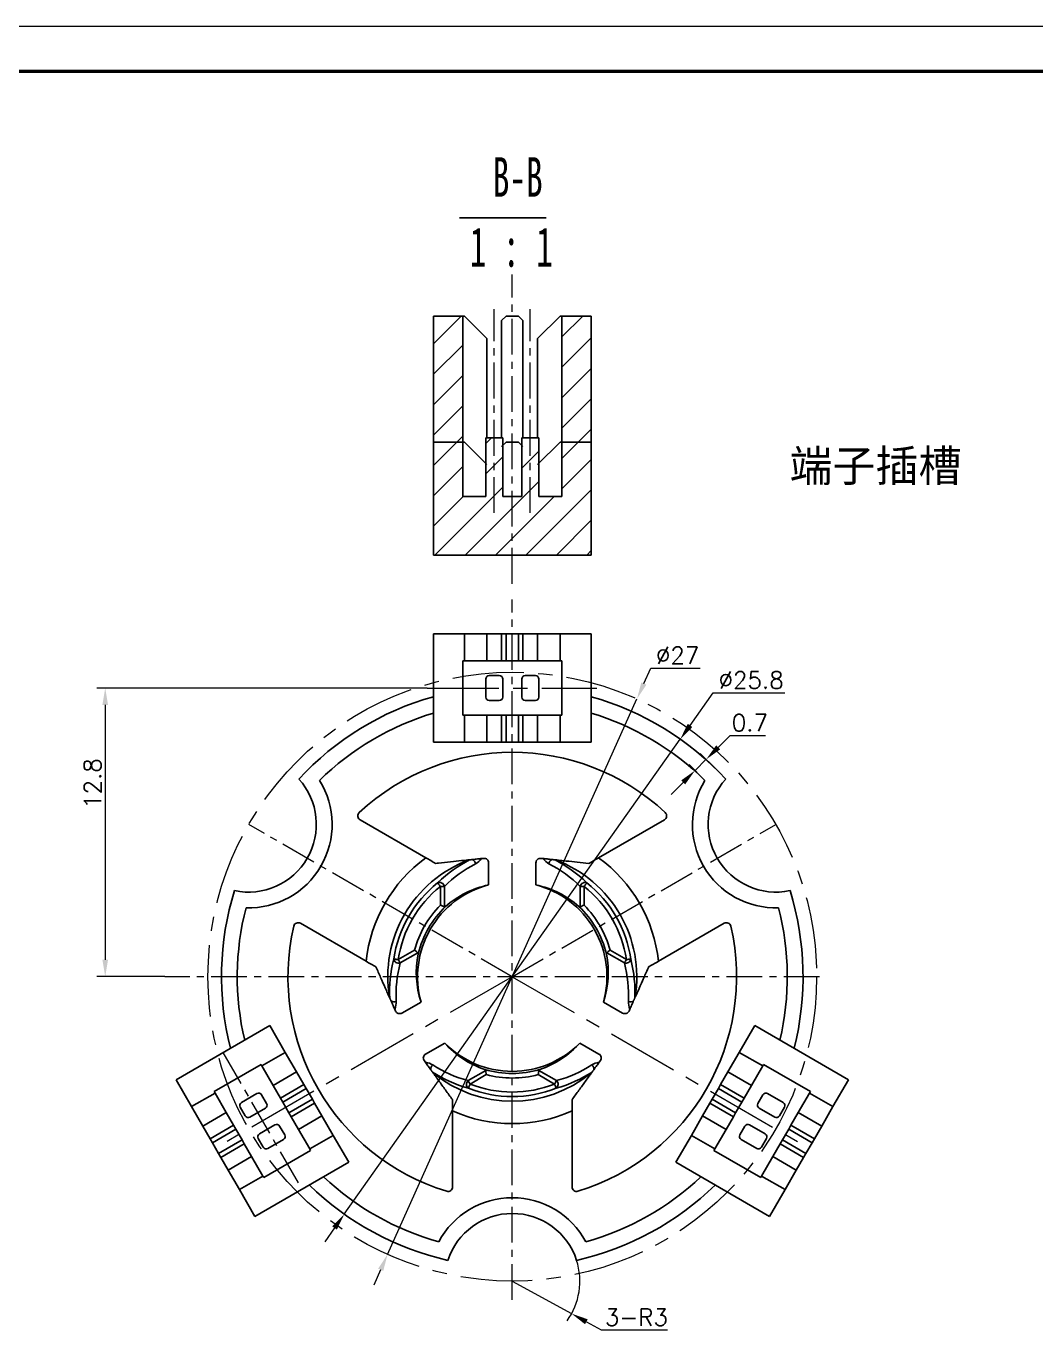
# Model space of a CAD drawing. Header units: millimetres. Extents: x 2517 to 4431, y 863 to 2540.
# Drawn here: x 3676.6 to 3721.4, y 1268.2 to 1326 of the extents above; entities that cross this region are included whole.
import ezdxf

# ---------------------------------------------------------------- set-up
doc = ezdxf.new("R2010")
doc.units = ezdxf.units.MM
doc.linetypes.add('CENTER', pattern=[50.8, 31.75, -6.35, 6.35, -6.35])
for name, color, linetype, lineweight in [('中心线', 1, 'CENTER', 9), ('填充', 3, 'Continuous', 9), ('实线', 7, 'Continuous', 25), ('尺寸标注', 2, 'Continuous', 9), ('引导线', 6, 'Continuous', 9), ('粗实线', 9, 'Continuous', 50)]:
    doc.layers.add(name, color=color, linetype=linetype, lineweight=lineweight)
doc.layers.add('图框', color=7, linetype='Continuous')
doc.styles.add('SLDTEXTSTYLE5', font='TXT', dxfattribs={"width": 0.62})
doc.styles.add('SLDTEXTSTYLE6', font='TXT', dxfattribs={"width": 0.62})
doc.styles.add('st', font='txt.shx')
doc.styles.get("Standard").update_dxf_attribs({"font": 'simfang.ttf'})
doc.dimstyles.new('st0.3', dxfattribs={"dimscale": 0.3, "dimtxt": 2.5, "dimasz": 2.5, "dimexe": 1.25, "dimexo": 0, "dimtad": 1, "dimtoh": 1, "dimdec": 3, "dimdsep": 46, "dimtxsty": 'st', "dimcen": 0, "dimclrd": 256, "dimclre": 256, "dimclrt": 256, "dimadec": 4, "dimazin": 2, "dimtfac": 1, "dimtdec": 3, "dimtmove": 0, "dimatfit": 1, "dimfxl": 0, "dimlwd": -1, "dimlwe": -1, "dimarcsym": 0})

# ---------------------------------------------------------------- blocks, each defined once
blk = doc.blocks.new('*D233')
at = {"layer": 'Defpoints', "color": 0, "ltscale": 0.1, "transparency": 16777216}
for p in [(3698.161, 1270.392), (3700.792, 1268.949)]:
    blk.add_point(p, dxfattribs=at)
at = {"layer": '尺寸标注', "ltscale": 0.1, "transparency": 16777216}
for p, q in [((3698.161, 1270.392), (3700.792, 1268.949)), ((3701.449, 1268.588), (3702.107, 1268.227)), ((3702.107, 1268.227), (3705.044, 1268.227))]:
    blk.add_line(p, q, dxfattribs=at)
blk.add_arc((3698.161, 1270.392), 3, 324.08818, 17.85846, dxfattribs=at)
blk.add_solid([(3701.509, 1268.698), (3701.389, 1268.479), (3700.792, 1268.949)], dxfattribs=at)
at = {"layer": '尺寸标注', "ltscale": 0.1, "transparency": 16777216, "insert": (3703.669, 1268.79), "char_height": 0.75, "attachment_point": 5, "style": 'st'}
blk.add_mtext('3-R3', dxfattribs=at)
blk = doc.blocks.new('SW_NOTE_1')
at = {"layer": '图框', "color": 0}
blk.add_line((-1.23, -0.86), (6.45, -0.86), dxfattribs=at)
at = {"layer": '图框', "color": 0, "char_height": 3.5, "attachment_point": 2}
for s, insert, style in [('B-B', (3.94, 4.51), 'SLDTEXTSTYLE5'), ('1 : 1', (3.37, -1.7), 'SLDTEXTSTYLE6')]:
    blk.add_mtext(s, dxfattribs=dict(at, insert=insert, style=style))
blk = doc.blocks.new('*D237')
at = {"layer": 'Defpoints', "color": 0, "ltscale": 0.1, "transparency": 16777216}
for p in [(3705.613, 1294.422), (3690.71, 1273.361)]:
    blk.add_point(p, dxfattribs=at)
at = {"layer": '尺寸标注', "ltscale": 0.1, "transparency": 16777216}
for p, q in [((3706.046, 1295.034), (3707.07, 1296.481)), ((3707.07, 1296.481), (3710.257, 1296.481)), ((3690.71, 1273.361), (3705.613, 1294.422)), ((3690.277, 1272.749), (3689.844, 1272.137))]:
    blk.add_line(p, q, dxfattribs=at)
for points in [[(3705.944, 1295.107), (3706.148, 1294.962), (3705.613, 1294.422)], [(3690.175, 1272.821), (3690.379, 1272.677), (3690.71, 1273.361)]]:
    blk.add_solid(points, dxfattribs=at)
at = {"layer": '尺寸标注', "ltscale": 0.1, "transparency": 16777216, "insert": (3708.757, 1297.044), "char_height": 0.75, "attachment_point": 5, "style": 'st'}
blk.add_mtext('∅25.8', dxfattribs=at)
blk = doc.blocks.new('*D243')
at = {"layer": 'Defpoints', "color": 0, "ltscale": 0.1, "transparency": 16777216}
for p in [(3694.391, 1296.692), (3680.104, 1283.892), (3682.747, 1283.892)]:
    blk.add_point(p, dxfattribs=at)
at = {"layer": '尺寸标注', "ltscale": 0.1, "transparency": 16777216}
for p, q in [((3694.391, 1296.692), (3679.729, 1296.692)), ((3680.104, 1295.942), (3680.104, 1284.642)), ((3682.747, 1283.892), (3679.729, 1283.892))]:
    blk.add_line(p, q, dxfattribs=at)
for points in [[(3679.979, 1295.942), (3680.229, 1295.942), (3680.104, 1296.692)], [(3679.979, 1284.642), (3680.229, 1284.642), (3680.104, 1283.892)]]:
    blk.add_solid(points, dxfattribs=at)
at = {"layer": '尺寸标注', "ltscale": 0.1, "transparency": 16777216, "insert": (3679.542, 1292.455), "char_height": 0.75, "attachment_point": 5, "rotation": 90, "style": 'st'}
blk.add_mtext('12.8', dxfattribs=at)
blk = doc.blocks.new('*D263')
at = {"layer": 'Defpoints', "color": 0, "ltscale": 0.1, "transparency": 16777216}
for p in [(3703.693, 1296.206), (3692.629, 1271.577)]:
    blk.add_point(p, dxfattribs=at)
at = {"layer": '尺寸标注', "ltscale": 0.1, "transparency": 16777216}
for p, q in [((3704.001, 1296.89), (3704.308, 1297.575)), ((3704.308, 1297.575), (3706.496, 1297.575)), ((3692.629, 1271.577), (3703.693, 1296.206)), ((3692.322, 1270.893), (3692.015, 1270.209))]:
    blk.add_line(p, q, dxfattribs=at)
for points in [[(3703.887, 1296.942), (3704.115, 1296.839), (3703.693, 1296.206)], [(3692.208, 1270.944), (3692.436, 1270.842), (3692.629, 1271.577)]]:
    blk.add_solid(points, dxfattribs=at)
at = {"layer": '尺寸标注', "ltscale": 0.1, "transparency": 16777216, "insert": (3705.496, 1298.137), "char_height": 0.75, "attachment_point": 5, "style": 'st'}
blk.add_mtext('∅27', dxfattribs=at)
blk = doc.blocks.new('*D267')
at = {"layer": 'Defpoints', "color": 0, "ltscale": 0.1, "transparency": 16777216}
for p in [(3706.766, 1293.53), (3707.206, 1293.09), (3706.711, 1292.595)]:
    blk.add_point(p, dxfattribs=at)
at = {"layer": '尺寸标注', "ltscale": 0.1, "transparency": 16777216}
for p, q in [((3707.297, 1294.06), (3707.827, 1294.59)), ((3707.827, 1294.59), (3709.389, 1294.59)), ((3706.271, 1293.035), (3706.766, 1293.53)), ((3707.206, 1293.09), (3706.501, 1293.795)), ((3706.711, 1292.595), (3706.006, 1293.3)), ((3705.741, 1292.504), (3705.211, 1291.974))]:
    blk.add_line(p, q, dxfattribs=at)
for points in [[(3707.208, 1294.148), (3707.385, 1293.972), (3706.766, 1293.53)], [(3705.653, 1292.593), (3705.829, 1292.416), (3706.271, 1293.035)]]:
    blk.add_solid(points, dxfattribs=at)
at = {"layer": '尺寸标注', "ltscale": 0.1, "transparency": 16777216, "insert": (3708.702, 1295.153), "char_height": 0.75, "attachment_point": 5, "style": 'st'}
blk.add_mtext('0.7', dxfattribs=at)

msp = doc.modelspace()

# ---------------------------------------------------------------- hatches: boundary and pattern name
at = {"layer": '填充'}
h = msp.add_hatch(dxfattribs=at)
h.set_pattern_fill('ANSI31', color=256, scale=0.3, style=0)
h.set_pattern_definition([(45, (0, 5.5863), (-0.6735192, 0.6735192), [])])
h.paths.add_polyline_path([(3695.9614, 1313.1867), (3694.6614, 1313.1867), (3694.6614, 1302.5867), (3701.6614, 1302.5867), (3701.6614, 1313.1867), (3700.3614, 1313.1867), (3700.3614, 1305.1867), (3699.3364, 1305.1867), (3699.3364, 1307.7867), (3698.5864, 1307.7867), (3698.5864, 1305.1867), (3697.7364, 1305.1867), (3697.7364, 1307.7867), (3696.9864, 1307.7867), (3696.9864, 1305.1867), (3695.9614, 1305.1867)], flags=0)

# ---------------------------------------------------------------- linework, layer by layer
at = {"color": 7, "linetype": 'Continuous', "lineweight": 25}
for p, q in [((3694.6614, 1313.1867), (3694.6614, 1302.5867)), ((3695.9614, 1313.1867), (3694.6614, 1313.1867)), ((3695.9614, 1305.1867), (3695.9614, 1313.1867)), ((3696.0364, 1313.1867), (3695.9614, 1313.1867)), ((3697.0364, 1312.1867), (3696.0364, 1313.1867)), ((3697.8864, 1313.1867), (3697.6864, 1312.9867)), ((3698.4364, 1313.1867), (3697.8864, 1313.1867)), ((3698.6364, 1312.9867), (3698.4364, 1313.1867)), ((3700.2864, 1313.1867), (3699.2864, 1312.1867)), ((3700.3614, 1313.1867), (3700.2864, 1313.1867)), ((3700.3614, 1313.1867), (3700.3614, 1305.1867)), ((3701.6614, 1313.1867), (3700.3614, 1313.1867)), ((3701.6614, 1313.1867), (3701.6614, 1302.5867)), ((3697.6864, 1312.9867), (3697.6864, 1307.7867)), ((3698.6364, 1307.7867), (3698.6364, 1312.9867)), ((3697.0364, 1307.7867), (3697.0364, 1312.1867)), ((3699.2864, 1312.1867), (3699.2864, 1307.7867)), ((3695.9614, 1307.6005), (3694.6614, 1307.6005)), ((3696.0364, 1307.6005), (3695.9614, 1307.6005)), ((3697.0364, 1306.6005), (3696.0364, 1307.6005)), ((3696.9864, 1307.7867), (3696.9864, 1305.1867)), ((3696.9864, 1307.7867), (3697.7364, 1307.7867)), ((3697.8864, 1307.6005), (3697.6864, 1307.4005)), ((3697.7364, 1305.1867), (3697.7364, 1307.7867)), ((3698.4364, 1307.6005), (3697.8864, 1307.6005)), ((3698.6364, 1307.4005), (3698.4364, 1307.6005)), ((3698.5864, 1307.7867), (3698.5864, 1305.1867)), ((3698.5864, 1307.7867), (3699.3364, 1307.7867)), ((3700.2864, 1307.6005), (3699.2864, 1306.6005)), ((3699.3364, 1305.1867), (3699.3364, 1307.7867)), ((3700.3614, 1307.6005), (3700.2864, 1307.6005)), ((3701.6614, 1307.6005), (3700.3614, 1307.6005)), ((3696.9864, 1305.1867), (3695.9614, 1305.1867)), ((3698.5864, 1305.1867), (3697.7364, 1305.1867)), ((3700.3614, 1305.1867), (3699.3364, 1305.1867)), ((3694.6614, 1302.5867), (3701.6614, 1302.5867)), ((3694.6614, 1299.0918), (3694.6614, 1294.2918)), ((3694.6614, 1299.0918), (3696.0364, 1299.0918)), ((3696.0364, 1297.8918), (3696.0364, 1299.0918)), ((3697.0364, 1299.0918), (3696.0364, 1299.0918)), ((3697.0364, 1297.8918), (3697.0364, 1299.0918)), ((3697.6864, 1299.0918), (3697.0364, 1299.0918)), ((3697.6864, 1297.8918), (3697.6864, 1299.0918)), ((3697.6864, 1299.0918), (3697.8864, 1299.0918)), ((3697.8864, 1299.0918), (3697.8864, 1297.8918)), ((3697.8864, 1299.0918), (3698.4364, 1299.0918)), ((3698.4364, 1297.8918), (3698.4364, 1299.0918)), ((3698.4364, 1299.0918), (3698.6364, 1299.0918)), ((3698.6364, 1299.0918), (3698.6364, 1297.8918)), ((3699.2864, 1299.0918), (3698.6364, 1299.0918)), ((3699.2864, 1297.8918), (3699.2864, 1299.0918)), ((3700.2864, 1299.0918), (3699.2864, 1299.0918)), ((3700.2864, 1297.8918), (3700.2864, 1299.0918)), ((3700.2864, 1299.0918), (3701.6614, 1299.0918)), ((3701.6614, 1299.0918), (3701.6614, 1294.2918)), ((3695.9614, 1297.8918), (3695.9614, 1295.4918)), ((3696.0364, 1297.8918), (3695.9614, 1297.8918)), ((3697.0364, 1297.8918), (3696.0364, 1297.8918)), ((3697.6864, 1297.8918), (3697.0364, 1297.8918)), ((3697.8864, 1297.8918), (3697.6864, 1297.8918)), ((3698.4364, 1297.8918), (3697.8864, 1297.8918)), ((3698.6364, 1297.8918), (3698.4364, 1297.8918)), ((3699.2864, 1297.8918), (3698.6364, 1297.8918)), ((3700.2864, 1297.8918), (3699.2864, 1297.8918)), ((3700.3614, 1297.8918), (3700.2864, 1297.8918)), ((3700.3614, 1295.4918), (3700.3614, 1297.8918)), ((3696.9864, 1297.0918), (3696.9864, 1296.2918)), ((3697.5864, 1297.2418), (3697.1364, 1297.2418)), ((3697.7364, 1296.2918), (3697.7364, 1297.0918)), ((3698.5864, 1297.0918), (3698.5864, 1296.2918)), ((3699.1864, 1297.2418), (3698.7364, 1297.2418)), ((3699.3364, 1296.2918), (3699.3364, 1297.0918)), ((3697.1364, 1296.1418), (3697.5864, 1296.1418)), ((3698.7364, 1296.1418), (3699.1864, 1296.1418)), ((3696.0364, 1295.4918), (3695.9614, 1295.4918)), ((3696.0364, 1294.2918), (3696.0364, 1295.4918)), ((3697.0364, 1295.4918), (3696.0364, 1295.4918)), ((3697.0364, 1294.2918), (3697.0364, 1295.4918)), ((3697.6864, 1295.4918), (3697.0364, 1295.4918)), ((3697.6864, 1294.2918), (3697.6864, 1295.4918)), ((3697.6864, 1295.4918), (3697.8864, 1295.4918)), ((3697.8864, 1295.4918), (3697.8864, 1294.2918)), ((3698.4364, 1295.4918), (3697.8864, 1295.4918)), ((3698.4364, 1294.2918), (3698.4364, 1295.4918)), ((3698.4364, 1295.4918), (3698.6364, 1295.4918)), ((3698.6364, 1295.4918), (3698.6364, 1294.2918)), ((3699.2864, 1295.4918), (3698.6364, 1295.4918)), ((3699.2864, 1294.2918), (3699.2864, 1295.4918)), ((3700.2864, 1295.4918), (3699.2864, 1295.4918)), ((3700.2864, 1294.2918), (3700.2864, 1295.4918)), ((3700.3614, 1295.4918), (3700.2864, 1295.4918)), ((3696.0364, 1294.2918), (3694.6614, 1294.2918)), ((3696.0364, 1294.2918), (3697.0364, 1294.2918)), ((3697.0364, 1294.2918), (3697.6864, 1294.2918)), ((3697.8864, 1294.2918), (3697.6864, 1294.2918)), ((3698.4364, 1294.2918), (3697.8864, 1294.2918)), ((3698.6364, 1294.2918), (3698.4364, 1294.2918)), ((3698.6364, 1294.2918), (3699.2864, 1294.2918)), ((3699.2864, 1294.2918), (3700.2864, 1294.2918)), ((3701.6614, 1294.2918), (3700.2864, 1294.2918)), ((3694.3293, 1289.1643), (3691.4115, 1290.8489)), ((3704.9114, 1290.8489), (3701.9936, 1289.1643)), ((3696.8004, 1289.1291), (3696.8905, 1289.1386)), ((3697.1114, 1287.9585), (3697.1114, 1288.9397)), ((3699.2114, 1288.9397), (3699.2114, 1287.9585)), ((3699.5224, 1289.1291), (3699.4323, 1289.1386)), ((3694.9752, 1287.0616), (3694.9752, 1287.8951)), ((3695.1485, 1287.8951), (3694.9752, 1287.8951)), ((3695.1485, 1287.8951), (3695.1485, 1286.9893)), ((3701.1744, 1287.8951), (3701.3476, 1287.8951)), ((3701.1744, 1286.9893), (3701.1744, 1287.8951)), ((3701.3476, 1287.8951), (3701.3476, 1287.0616)), ((3688.7615, 1286.259), (3691.6793, 1284.5743)), ((3704.6436, 1284.5743), (3707.5614, 1286.259)), ((3693.1014, 1284.6496), (3693.8232, 1285.0663)), ((3693.9725, 1284.9524), (3693.1881, 1284.4996)), ((3703.1348, 1284.4996), (3702.3504, 1284.9524)), ((3702.4996, 1285.0663), (3703.2214, 1284.6496)), ((3692.9454, 1282.4519), (3692.9822, 1282.3691)), ((3693.2649, 1282.2773), (3694.1146, 1282.7679)), ((3702.2082, 1282.7679), (3703.058, 1282.2773)), ((3703.3775, 1282.4519), (3703.3407, 1282.3691)), ((3683.2479, 1279.3229), (3687.4048, 1281.7229)), ((3687.4048, 1281.7229), (3688.0923, 1280.5322)), ((3708.2306, 1280.5322), (3708.9181, 1281.7229)), ((3713.075, 1279.3229), (3708.9181, 1281.7229)), ((3695.1646, 1280.9492), (3694.3149, 1280.4586)), ((3702.008, 1280.4586), (3701.1582, 1280.9492)), ((3688.0923, 1280.5322), (3687.053, 1279.9322)), ((3688.5923, 1279.6661), (3688.0923, 1280.5322)), ((3694.3063, 1280.0946), (3694.2531, 1280.1679)), ((3702.0165, 1280.0946), (3702.0698, 1280.1679)), ((3708.2306, 1280.5322), (3707.7306, 1279.6661)), ((3708.2306, 1280.5322), (3709.2698, 1279.9322)), ((3687.0155, 1279.9971), (3684.9371, 1278.7971)), ((3687.0155, 1279.9971), (3687.053, 1279.9322)), ((3687.053, 1279.9322), (3687.553, 1279.0661)), ((3688.5923, 1279.6661), (3687.553, 1279.0661)), ((3688.9173, 1279.1032), (3688.5923, 1279.6661)), ((3696.201, 1279.2809), (3696.9854, 1279.7338)), ((3697.0094, 1279.5476), (3696.2876, 1279.1309)), ((3700.0352, 1279.1309), (3699.3135, 1279.5476)), ((3699.3374, 1279.7338), (3700.1218, 1279.2809)), ((3707.7306, 1279.6661), (3707.4056, 1279.1032)), ((3707.7306, 1279.6661), (3708.7698, 1279.0661)), ((3708.7698, 1279.0661), (3709.2698, 1279.9322)), ((3709.2698, 1279.9322), (3709.3073, 1279.9971)), ((3711.3858, 1278.7971), (3709.3073, 1279.9971)), ((3683.9354, 1278.1322), (3683.2479, 1279.3229)), ((3687.553, 1279.0661), (3687.878, 1278.5032)), ((3687.878, 1278.5032), (3688.9173, 1279.1032)), ((3689.0173, 1278.93), (3687.978, 1278.33)), ((3688.9173, 1279.1032), (3689.0173, 1278.93)), ((3689.0173, 1278.93), (3689.2923, 1278.4537)), ((3707.0306, 1278.4537), (3707.3056, 1278.93)), ((3707.3056, 1278.93), (3707.4056, 1279.1032)), ((3708.3448, 1278.33), (3707.3056, 1278.93)), ((3707.4056, 1279.1032), (3708.4448, 1278.5032)), ((3708.4448, 1278.5032), (3708.7698, 1279.0661)), ((3713.075, 1279.3229), (3712.3875, 1278.1322)), ((3684.9746, 1278.7322), (3683.9354, 1278.1322)), ((3684.9371, 1278.7971), (3684.9746, 1278.7322)), ((3684.9746, 1278.7322), (3685.4746, 1277.8661)), ((3686.8352, 1278.7094), (3686.1424, 1278.3094)), ((3687.2651, 1278.2648), (3687.0401, 1278.6545)), ((3687.978, 1278.33), (3687.878, 1278.5032)), ((3687.978, 1278.33), (3688.253, 1277.8537)), ((3688.253, 1277.8537), (3689.2923, 1278.4537)), ((3689.2923, 1278.4537), (3689.3923, 1278.2805)), ((3706.9306, 1278.2805), (3707.0306, 1278.4537)), ((3707.0306, 1278.4537), (3708.0698, 1277.8537)), ((3708.0698, 1277.8537), (3708.3448, 1278.33)), ((3708.4448, 1278.5032), (3708.3448, 1278.33)), ((3709.2828, 1278.6545), (3709.0578, 1278.2648)), ((3710.1805, 1278.3094), (3709.4877, 1278.7094)), ((3710.8483, 1277.8661), (3711.3483, 1278.7322)), ((3711.3483, 1278.7322), (3711.3858, 1278.7971)), ((3711.3483, 1278.7322), (3712.3875, 1278.1322)), ((3683.9354, 1278.1322), (3684.4354, 1277.2661)), ((3685.4746, 1277.8661), (3684.4354, 1277.2661)), ((3685.4746, 1277.8661), (3685.7996, 1277.3032)), ((3686.0875, 1278.1045), (3686.3125, 1277.7148)), ((3686.5174, 1277.6599), (3687.2102, 1278.0599)), ((3688.353, 1277.6805), (3688.253, 1277.8537)), ((3689.3923, 1278.2805), (3688.353, 1277.6805)), ((3689.7173, 1277.7176), (3689.3923, 1278.2805)), ((3695.5114, 1277.9369), (3695.5114, 1274.5677)), ((3700.8114, 1274.5677), (3700.8114, 1277.9369)), ((3706.9306, 1278.2805), (3706.6056, 1277.7176)), ((3707.9698, 1277.6805), (3706.9306, 1278.2805)), ((3708.0698, 1277.8537), (3707.9698, 1277.6805)), ((3709.1127, 1278.0599), (3709.8055, 1277.6599)), ((3710.0104, 1277.7148), (3710.2354, 1278.1045)), ((3710.5233, 1277.3032), (3710.8483, 1277.8661)), ((3710.8483, 1277.8661), (3711.8875, 1277.2661)), ((3711.8875, 1277.2661), (3712.3875, 1278.1322)), ((3684.4354, 1277.2661), (3684.7604, 1276.7032)), ((3684.7604, 1276.7032), (3685.7996, 1277.3032)), ((3685.7996, 1277.3032), (3685.8996, 1277.13)), ((3687.6352, 1277.3238), (3686.9424, 1276.9238)), ((3688.0651, 1276.8792), (3687.8401, 1277.2689)), ((3688.353, 1277.6805), (3688.678, 1277.1176)), ((3689.7173, 1277.7176), (3688.678, 1277.1176)), ((3690.2173, 1276.8515), (3689.7173, 1277.7176)), ((3706.6056, 1277.7176), (3706.1056, 1276.8515)), ((3706.6056, 1277.7176), (3707.6448, 1277.1176)), ((3707.6448, 1277.1176), (3707.9698, 1277.6805)), ((3708.4828, 1277.2689), (3708.2578, 1276.8792)), ((3709.3805, 1276.9238), (3708.6877, 1277.3238)), ((3710.4233, 1277.13), (3710.5233, 1277.3032)), ((3710.5233, 1277.3032), (3711.5625, 1276.7032)), ((3711.5625, 1276.7032), (3711.8875, 1277.2661)), ((3684.8604, 1276.53), (3684.7604, 1276.7032)), ((3685.8996, 1277.13), (3684.8604, 1276.53)), ((3685.1354, 1276.0537), (3686.1746, 1276.6537)), ((3685.8996, 1277.13), (3686.1746, 1276.6537)), ((3686.1746, 1276.6537), (3686.2746, 1276.4805)), ((3686.8875, 1276.7189), (3687.1125, 1276.3292)), ((3687.3174, 1276.2743), (3688.0102, 1276.6743)), ((3688.678, 1277.1176), (3689.178, 1276.2515)), ((3690.2173, 1276.8515), (3689.178, 1276.2515)), ((3690.2173, 1276.8515), (3690.9048, 1275.6608)), ((3705.4181, 1275.6608), (3706.1056, 1276.8515)), ((3706.1056, 1276.8515), (3707.1448, 1276.2515)), ((3707.1448, 1276.2515), (3707.6448, 1277.1176)), ((3708.3127, 1276.6743), (3709.0055, 1276.2743)), ((3709.2104, 1276.3292), (3709.4354, 1276.7189)), ((3710.0483, 1276.4805), (3710.1483, 1276.6537)), ((3710.1483, 1276.6537), (3710.4233, 1277.13)), ((3710.1483, 1276.6537), (3711.1875, 1276.0537)), ((3711.4625, 1276.53), (3710.4233, 1277.13)), ((3711.5625, 1276.7032), (3711.4625, 1276.53)), ((3685.1354, 1276.0537), (3684.8604, 1276.53)), ((3685.2354, 1275.8805), (3685.1354, 1276.0537)), ((3686.2746, 1276.4805), (3685.2354, 1275.8805)), ((3686.2746, 1276.4805), (3686.5996, 1275.9176)), ((3687.1371, 1274.9866), (3689.2155, 1276.1866)), ((3689.178, 1276.2515), (3689.2155, 1276.1866)), ((3707.1073, 1276.1866), (3707.1448, 1276.2515)), ((3707.1073, 1276.1866), (3709.1858, 1274.9866)), ((3709.7233, 1275.9176), (3710.0483, 1276.4805)), ((3711.0875, 1275.8805), (3710.0483, 1276.4805)), ((3711.1875, 1276.0537), (3711.0875, 1275.8805)), ((3711.4625, 1276.53), (3711.1875, 1276.0537)), ((3685.2354, 1275.8805), (3685.5604, 1275.3176)), ((3686.5996, 1275.9176), (3685.5604, 1275.3176)), ((3686.5996, 1275.9176), (3687.0996, 1275.0515)), ((3686.7479, 1273.2608), (3690.9048, 1275.6608)), ((3709.575, 1273.2608), (3705.4181, 1275.6608)), ((3709.2233, 1275.0515), (3709.7233, 1275.9176)), ((3709.7233, 1275.9176), (3710.7625, 1275.3176)), ((3710.7625, 1275.3176), (3711.0875, 1275.8805)), ((3685.5604, 1275.3176), (3686.0604, 1274.4515)), ((3687.0996, 1275.0515), (3686.0604, 1274.4515)), ((3687.0996, 1275.0515), (3687.1371, 1274.9866)), ((3709.1858, 1274.9866), (3709.2233, 1275.0515)), ((3709.2233, 1275.0515), (3710.2625, 1274.4515)), ((3710.2625, 1274.4515), (3710.7625, 1275.3176)), ((3686.7479, 1273.2608), (3686.0604, 1274.4515)), ((3710.2625, 1274.4515), (3709.575, 1273.2608))]:
    msp.add_line(p, q, dxfattribs=at)
at = {"color": 7, "linetype": 'Continuous', "lineweight": 25, "flags": 128}
for points in [[(3694.9752, 1287.8951), (3694.9523, 1287.924), (3694.9301, 1287.9519), (3694.9094, 1287.9778), (3694.891, 1288.0009), (3694.8755, 1288.0204), (3694.8635, 1288.0355), (3694.8552, 1288.0458), (3694.8512, 1288.051)], [(3701.4717, 1288.051), (3701.4676, 1288.0458), (3701.4594, 1288.0355), (3701.4474, 1288.0204), (3701.4319, 1288.0009), (3701.4135, 1287.9778), (3701.3928, 1287.9519), (3701.3706, 1287.924), (3701.3476, 1287.8951)], [(3693.1014, 1284.6496), (3693.0649, 1284.655), (3693.0297, 1284.6603), (3692.9969, 1284.6652), (3692.9677, 1284.6696), (3692.9431, 1284.6733), (3692.9239, 1284.6761), (3692.9109, 1284.6781), (3692.9044, 1284.6791)], [(3693.1014, 1284.6496), (3693.1145, 1284.627), (3693.1273, 1284.6047), (3693.1397, 1284.5833), (3693.1514, 1284.563), (3693.1623, 1284.5441), (3693.1722, 1284.5271), (3693.1808, 1284.5121), (3693.1881, 1284.4996)], [(3703.2214, 1284.6496), (3703.2084, 1284.627), (3703.1956, 1284.6047), (3703.1832, 1284.5833), (3703.1714, 1284.563), (3703.1606, 1284.5441), (3703.1507, 1284.5271), (3703.1421, 1284.5121), (3703.1348, 1284.4996)], [(3703.4185, 1284.6791), (3703.412, 1284.6781), (3703.3989, 1284.6761), (3703.3798, 1284.6733), (3703.3552, 1284.6696), (3703.326, 1284.6652), (3703.2932, 1284.6603), (3703.2579, 1284.655), (3703.2214, 1284.6496)], [(3696.2876, 1279.1309), (3696.2746, 1279.1535), (3696.2618, 1279.1757), (3696.2494, 1279.1972), (3696.2376, 1279.2175), (3696.2268, 1279.2363), (3696.2169, 1279.2534), (3696.2083, 1279.2683), (3696.201, 1279.2809)], [(3696.2147, 1278.9455), (3696.2171, 1278.9516), (3696.2219, 1278.9639), (3696.229, 1278.9819), (3696.2381, 1279.0051), (3696.2489, 1279.0325), (3696.2611, 1279.0634), (3696.2741, 1279.0966), (3696.2876, 1279.1309)], [(3700.1218, 1279.2809), (3700.1146, 1279.2683), (3700.1059, 1279.2534), (3700.0961, 1279.2363), (3700.0852, 1279.2175), (3700.0735, 1279.1972), (3700.0611, 1279.1757), (3700.0483, 1279.1535), (3700.0352, 1279.1309)], [(3700.1082, 1278.9455), (3700.1058, 1278.9516), (3700.101, 1278.9639), (3700.0939, 1278.9819), (3700.0848, 1279.0051), (3700.074, 1279.0325), (3700.0618, 1279.0634), (3700.0488, 1279.0966), (3700.0352, 1279.1309)]]:
    msp.add_lwpolyline(points, dxfattribs=at)
at = {"color": 7, "linetype": 'Continuous', "lineweight": 25}
for centre, radius, start, end in [((3697.1364, 1297.0918), 0.15, 90, 180), ((3697.5864, 1297.0918), 0.15, 0, 90), ((3698.7364, 1297.0918), 0.15, 90, 180), ((3699.1864, 1297.0918), 0.15, 0, 90), ((3698.1614, 1283.8918), 12.9, 105.7427, 137.211499), ((3697.1364, 1296.2918), 0.15, 180, 270), ((3697.5864, 1296.2918), 0.15, 270, 0), ((3698.7364, 1296.2918), 0.15, 180, 270), ((3699.1864, 1296.2918), 0.15, 270, 0), ((3698.1614, 1283.8918), 12.9, 42.788501, 74.2573), ((3698.1614, 1283.8918), 12.2, 106.671572, 134.487071), ((3698.1614, 1283.8918), 12.2, 45.512929, 73.328428), ((3698.1614, 1283.8918), 9.95, 46.996165, 133.003835), ((3686.4701, 1290.6418), 3, 257.858463, 42.141537), ((3686.4701, 1290.6418), 3.7, 268.129855, 31.870145), ((3709.8528, 1290.6418), 3.7, 148.129855, 271.870145), ((3709.8528, 1290.6418), 3, 137.858463, 282.141537), ((3691.5115, 1291.0221), 0.2, 133.003835, 240), ((3704.8114, 1291.0221), 0.2, 300, 46.996165), ((3698.1614, 1283.8918), 6.518, 126.010489, 173.989511), ((3698.1614, 1283.8918), 5.5216, 110.287383, 189.712617), ((3696.3112, 1288.874), 0.2259, 6.839183, 69.72608), ((3696.9114, 1288.9397), 0.2, 0, 96), ((3699.4114, 1288.9397), 0.2, 84, 180), ((3700.0117, 1288.874), 0.2259, 110.27392, 173.160817), ((3698.1614, 1283.8918), 5.5216, 350.287383, 69.712617), ((3698.1614, 1283.8918), 6.518, 6.010489, 53.989511), ((3698.1614, 1283.8918), 12.9, 162.788501, 194.2573), ((3698.1614, 1283.8918), 5.3157, 128.516546, 171.483454), ((3698.1614, 1283.8918), 5.1164, 128.516546, 171.483454), ((3698.1614, 1283.8918), 4.2, 104.477512, 195.522488), ((3694.9381, 1287.8554), 0.214, 10.67497, 113.97669), ((3698.1614, 1283.8918), 4.2, 344.477512, 75.522488), ((3701.3848, 1287.8554), 0.214, 66.02331, 169.32503), ((3698.1614, 1283.8918), 5.1164, 8.516546, 51.483454), ((3698.1614, 1283.8918), 5.3157, 8.516546, 51.483454), ((3698.1614, 1283.8918), 12.9, 345.7427, 17.211499), ((3698.1614, 1283.8918), 4.4944, 135.147999, 164.852001), ((3698.1614, 1283.8918), 4.2944, 133.545082, 166.454918), ((3698.1614, 1283.8918), 4.2944, 13.545082, 46.454918), ((3698.1614, 1283.8918), 4.4944, 15.147999, 44.852001), ((3698.1614, 1283.8918), 12.2, 165.512929, 193.328428), ((3698.1614, 1283.8918), 12.2, 346.671572, 14.487071), ((3698.1614, 1283.8918), 9.95, 166.996165, 253.003835), ((3688.6615, 1286.0858), 0.2, 60, 166.996165), ((3698.1614, 1283.8918), 9.95, 286.996165, 13.003835), ((3707.6614, 1286.0858), 0.2, 13.003835, 120), ((3693.1172, 1284.7015), 0.214, 186.023078, 289.325181), ((3703.2057, 1284.7015), 0.214, 250.674819, 353.976922), ((3692.9217, 1283.0031), 0.2259, 230.273815, 293.160928), ((3703.4012, 1283.0031), 0.2259, 246.839072, 309.726185), ((3693.1649, 1282.4505), 0.2, 204, 300), ((3703.158, 1282.4505), 0.2, 240, 336), ((3698.1614, 1283.8918), 4.2, 224.477512, 315.522488), ((3694.4149, 1280.2854), 0.2, 120, 216), ((3701.908, 1280.2854), 0.2, 324, 60), ((3694.7719, 1279.7984), 0.2259, 126.839139, 189.726112), ((3698.1614, 1283.8918), 5.5216, 230.287383, 309.712617), ((3698.1614, 1283.8918), 4.2944, 253.545082, 286.454918), ((3698.1614, 1283.8918), 4.4944, 255.147999, 284.852001), ((3701.551, 1279.7984), 0.2259, 350.273888, 53.160861), ((3696.3405, 1279.1186), 0.214, 130.6748, 233.976938), ((3698.1614, 1283.8918), 5.3157, 248.516546, 291.483454), ((3698.1614, 1283.8918), 5.1164, 248.516546, 291.483454), ((3699.9823, 1279.1186), 0.214, 306.023062, 49.3252), ((3686.9102, 1278.5795), 0.15, 30, 120), ((3709.4127, 1278.5795), 0.15, 60, 150), ((3686.2174, 1278.1795), 0.15, 120, 210), ((3687.1352, 1278.1898), 0.15, 300, 30), ((3698.1614, 1283.8918), 6.518, 246.010489, 293.989511), ((3709.1877, 1278.1898), 0.15, 150, 240), ((3710.1055, 1278.1795), 0.15, 330, 60), ((3686.4424, 1277.7898), 0.15, 210, 300), ((3687.7102, 1277.1939), 0.15, 30, 120), ((3708.6127, 1277.1939), 0.15, 60, 150), ((3709.8805, 1277.7898), 0.15, 240, 330), ((3687.0174, 1276.7939), 0.15, 120, 210), ((3687.9352, 1276.8042), 0.15, 300, 30), ((3708.3877, 1276.8042), 0.15, 150, 240), ((3709.3055, 1276.7939), 0.15, 330, 60), ((3687.2424, 1276.4042), 0.15, 210, 300), ((3709.0805, 1276.4042), 0.15, 240, 330), ((3698.1614, 1283.8918), 12.2, 226.671572, 254.487071), ((3698.1614, 1283.8918), 12.2, 285.512929, 313.328428), ((3698.1614, 1283.8918), 12.9, 225.7427, 257.211499), ((3695.3114, 1274.5677), 0.2, 253.003835, 0), ((3701.0114, 1274.5677), 0.2, 180, 286.996165), ((3698.1614, 1283.8918), 12.9, 282.788501, 314.2573), ((3698.1614, 1270.3918), 3.7, 28.129855, 151.870145), ((3698.1614, 1270.3918), 3, 17.858463, 162.141537)]:
    msp.add_arc(centre, radius, start, end, dxfattribs=at)
for centre, major_axis, ratio, start_param, end_param in [((3699.1832, 1283.8918), (5.7154, 0), 0.9889182, 2.0524508, 2.3545404), ((3697.1397, 1283.8918), (5.7154, 0), 0.9889182, 0.7870523, 1.0891418), ((3697.9557, 1283.8918), (4.1582, 0), 0.9987748, 1.7752422, 2.2942907), ((3698.3672, 1283.8918), (4.1582, 0), 0.9987748, 0.8473019, 1.3663504), ((3698.0586, 1284.0701), (-2.0791, 3.6011), 0.9987748, 0.8473019, 1.3663504), ((3698.2643, 1284.0701), (2.0791, 3.6011), 0.9987748, 4.9168349, 5.4358834), ((3698.6723, 1283.007), (-2.8577, 4.9497), 0.9889182, 0.7870523, 1.0891418), ((3697.6506, 1283.007), (2.8577, 4.9497), 0.9889182, 5.1940435, 5.496133), ((3698.2643, 1283.7136), (-2.0791, 3.6011), 0.9987748, 1.7752422, 2.2942907), ((3698.0586, 1283.7136), (2.0791, 3.6011), 0.9987748, 3.9888946, 4.5079431), ((3697.6506, 1284.7767), (-2.8577, 4.9497), 0.9889182, 2.0524508, 2.3545404), ((3698.6723, 1284.7767), (2.8577, 4.9497), 0.9889182, 3.9286449, 4.2307345)]:
    msp.add_ellipse(centre, major_axis=major_axis, ratio=ratio, start_param=start_param, end_param=end_param, dxfattribs=at)
for points, knots in [([(3694.7614, 1288.9148), (3694.6933, 1288.9541), (3694.623, 1288.9947), (3694.4785, 1289.0782), (3694.4034, 1289.1215), (3694.3293, 1289.1643)], [0, 0, 0, 0, 0.5, 0.5, 1, 1, 1, 1]), ([(3696.2469, 1289.0709), (3696.2408, 1289.0703), (3696.2347, 1289.0696), (3696.2287, 1289.069), (3696.2287, 1289.069), (3696.2287, 1289.069), (3696.2287, 1289.069), (3696.2116, 1289.0672), (3696.1683, 1289.0627), (3696.0539, 1289.0506), (3695.8115, 1289.0252), (3695.4256, 1288.9846), (3695.0299, 1288.943), (3694.8057, 1288.9194), (3694.7614, 1288.9148)], [-0.0228919, -0.0228919, -0.0228919, -0.0228919, 0, 0, 0, 0, 0, 0, 0.064279, 0.163308, 0.2628046, 0.5904959, 0.91918, 1, 1, 1, 1]), ([(3696.2646, 1289.0728), (3696.2664, 1289.073), (3696.2688, 1289.0732), (3696.2719, 1289.0735), (3696.2751, 1289.0739), (3696.2791, 1289.0743), (3696.2837, 1289.0748), (3696.2879, 1289.0752), (3696.2926, 1289.0757), (3696.2975, 1289.0762), (3696.3034, 1289.0769), (3696.3096, 1289.0775), (3696.3156, 1289.0781), (3696.3261, 1289.0792), (3696.3363, 1289.0803), (3696.346, 1289.0813), (3696.3613, 1289.0829), (3696.3757, 1289.0845), (3696.3895, 1289.0859)], [0, 0, 0, 0, 0.00001678853, 0.00001678853, 0.00001678853, 0.00003385531, 0.00003385531, 0.00003385531, 0.00004908839, 0.00004908839, 0.00004908839, 0.00006741658, 0.00006741658, 0.00006741658, 0.0000991218, 0.0000991218, 0.0000991218, 0.00014899221, 0.00014899221, 0.00014899221, 0.00014899221]), ([(3696.3895, 1289.0859), (3696.4735, 1289.0947), (3696.5471, 1289.1025), (3696.686, 1289.1171), (3696.7502, 1289.1238), (3696.8004, 1289.1291)], [0, 0, 0, 0, 0.5, 0.5, 1, 1, 1, 1]), ([(3699.5224, 1289.1291), (3699.5729, 1289.1238), (3699.6361, 1289.1171), (3699.7751, 1289.1025), (3699.8496, 1289.0947), (3699.9334, 1289.0859)], [0, 0, 0, 0, 0.5, 0.5, 1, 1, 1, 1]), ([(3699.9334, 1289.0859), (3699.9469, 1289.0845), (3699.9611, 1289.083), (3699.9761, 1289.0814), (3699.9847, 1289.0805), (3699.9936, 1289.0796), (3700.0028, 1289.0786), (3700.009, 1289.078), (3700.0154, 1289.0773), (3700.0216, 1289.0766), (3700.0263, 1289.0761), (3700.031, 1289.0756), (3700.0353, 1289.0752), (3700.0396, 1289.0747), (3700.0435, 1289.0743), (3700.0467, 1289.074), (3700.0507, 1289.0736), (3700.0538, 1289.0732), (3700.0562, 1289.073), (3700.057, 1289.0729), (3700.0577, 1289.0728), (3700.0583, 1289.0728)], [0, 0, 0, 0, 0.00004878301, 0.00004878301, 0.00004878301, 0.00007663071, 0.00007663071, 0.00007663071, 0.00009554577, 0.00009554577, 0.00009554577, 0.00011004915, 0.00011004915, 0.00011004915, 0.0001246182, 0.0001246182, 0.0001246182, 0.00014250014, 0.00014250014, 0.00014250014, 0.00014830304, 0.00014830304, 0.00014830304, 0.00014830304]), ([(3701.5614, 1288.9148), (3701.3884, 1288.933), (3701.0425, 1288.9693), (3700.6181, 1289.0139), (3700.3232, 1289.0449), (3700.1597, 1289.0621), (3700.1111, 1289.0672), (3700.0942, 1289.069)], [0, 0, 0, 0, 0.3178066, 0.6352491, 0.8174244, 0.9363306, 1, 1, 1, 1]), ([(3701.12, 1287.0046), (3701.1292, 1286.9965), (3701.1391, 1286.9904), (3701.149, 1286.9878), (3701.1574, 1286.9856), (3701.1661, 1286.9858), (3701.1744, 1286.9893)], [0, 0, 0, 0, 0.00006050247, 0.00006050247, 0.00006050247, 0.00011136818, 0.00011136818, 0.00011136818, 0.00011136818]), ([(3693.9864, 1284.8977), (3693.9889, 1284.9097), (3693.9892, 1284.9213), (3693.9865, 1284.9312), (3693.9842, 1284.9396), (3693.9796, 1284.947), (3693.9725, 1284.9524)], [0, 0, 0, 0, 0.00006050247, 0.00006050247, 0.00006050247, 0.00011136818, 0.00011136818, 0.00011136818, 0.00011136818]), ([(3692.1114, 1284.3249), (3692.1822, 1284.1659), (3692.3237, 1283.8481), (3692.4973, 1283.4583), (3692.6178, 1283.1875), (3692.6847, 1283.0373), (3692.7045, 1282.9928), (3692.7114, 1282.9773)], [0, 0, 0, 0, 0.3178953, 0.6354264, 0.8176539, 0.9365941, 1, 1, 1, 1]), ([(3703.6115, 1282.9773), (3703.6184, 1282.9929), (3703.6359, 1283.0323), (3703.6829, 1283.1378), (3703.7808, 1283.3576), (3703.9399, 1283.715), (3704.1008, 1284.0764), (3704.1933, 1284.2842), (3704.2114, 1284.3249)], [0, 0, 0, 0, 0.0640326, 0.1619746, 0.262624, 0.5868213, 0.9191354, 1, 1, 1, 1]), ([(3692.7773, 1282.8294), (3692.7717, 1282.8418), (3692.7659, 1282.8548), (3692.7598, 1282.8686), (3692.7563, 1282.8765), (3692.7526, 1282.8847), (3692.7489, 1282.8931), (3692.7464, 1282.8988), (3692.7437, 1282.9047), (3692.7412, 1282.9104), (3692.7393, 1282.9147), (3692.7373, 1282.9191), (3692.7356, 1282.923), (3692.7339, 1282.9269), (3692.7323, 1282.9305), (3692.7309, 1282.9335), (3692.7293, 1282.9371), (3692.728, 1282.94), (3692.7271, 1282.9422), (3692.7267, 1282.9429), (3692.7264, 1282.9435), (3692.7262, 1282.9441)], [0, 0, 0, 0, 0.00004878301, 0.00004878301, 0.00004878301, 0.00007663071, 0.00007663071, 0.00007663071, 0.00009554577, 0.00009554577, 0.00009554577, 0.00011004915, 0.00011004915, 0.00011004915, 0.0001246182, 0.0001246182, 0.0001246182, 0.00014250014, 0.00014250014, 0.00014250014, 0.00014830304, 0.00014830304, 0.00014830304, 0.00014830304]), ([(3692.9454, 1282.4519), (3692.9247, 1282.4982), (3692.8989, 1282.5563), (3692.842, 1282.684), (3692.8116, 1282.7524), (3692.7773, 1282.8294)], [0, 0, 0, 0, 0.5, 0.5, 1, 1, 1, 1]), ([(3703.5456, 1282.8294), (3703.5112, 1282.7522), (3703.4811, 1282.6846), (3703.4243, 1282.557), (3703.3981, 1282.4981), (3703.3775, 1282.4519)], [0, 0, 0, 0, 0.5, 0.5, 1, 1, 1, 1]), ([(3703.5967, 1282.9441), (3703.5959, 1282.9424), (3703.595, 1282.9402), (3703.5937, 1282.9374), (3703.5924, 1282.9345), (3703.5908, 1282.9308), (3703.5889, 1282.9265), (3703.5872, 1282.9227), (3703.5852, 1282.9183), (3703.5832, 1282.9139), (3703.5808, 1282.9084), (3703.5783, 1282.9027), (3703.5758, 1282.8972), (3703.5715, 1282.8876), (3703.5674, 1282.8782), (3703.5634, 1282.8693), (3703.5571, 1282.8553), (3703.5512, 1282.842), (3703.5456, 1282.8294)], [0, 0, 0, 0, 0.00001678853, 0.00001678853, 0.00001678853, 0.00003385531, 0.00003385531, 0.00003385531, 0.00004908839, 0.00004908839, 0.00004908839, 0.00006741658, 0.00006741658, 0.00006741658, 0.0000991218, 0.0000991218, 0.0000991218, 0.00014899221, 0.00014899221, 0.00014899221, 0.00014899221]), ([(3694.5492, 1279.7603), (3694.4996, 1279.8286), (3694.4561, 1279.8885), (3694.374, 1280.0015), (3694.3361, 1280.0537), (3694.3063, 1280.0946)], [0, 0, 0, 0, 0.5, 0.5, 1, 1, 1, 1]), ([(3702.0165, 1280.0946), (3701.9867, 1280.0536), (3701.9494, 1280.0021), (3701.8672, 1279.889), (3701.8232, 1279.8284), (3701.7737, 1279.7603)], [0, 0, 0, 0, 0.5, 0.5, 1, 1, 1, 1]), ([(3694.6231, 1279.6586), (3694.622, 1279.6601), (3694.6206, 1279.6621), (3694.6187, 1279.6646), (3694.6169, 1279.6672), (3694.6145, 1279.6704), (3694.6118, 1279.6742), (3694.6093, 1279.6776), (3694.6065, 1279.6815), (3694.6036, 1279.6854), (3694.6001, 1279.6902), (3694.5964, 1279.6953), (3694.5929, 1279.7002), (3694.5867, 1279.7087), (3694.5807, 1279.717), (3694.5749, 1279.7249), (3694.5659, 1279.7373), (3694.5574, 1279.7491), (3694.5492, 1279.7603)], [0, 0, 0, 0, 0.00001678853, 0.00001678853, 0.00001678853, 0.00003385531, 0.00003385531, 0.00003385531, 0.00004908839, 0.00004908839, 0.00004908839, 0.00006741658, 0.00006741658, 0.00006741658, 0.0000991218, 0.0000991218, 0.0000991218, 0.00014899221, 0.00014899221, 0.00014899221, 0.00014899221]), ([(3694.6335, 1279.6443), (3694.6542, 1279.6157), (3694.6797, 1279.5807), (3694.7476, 1279.4872), (3694.8891, 1279.2925), (3695.119, 1278.976), (3695.3516, 1278.6559), (3695.4853, 1278.4719), (3695.5114, 1278.4359)], [0, 0, 0, 0, 0.0645485, 0.1624363, 0.2630304, 0.587049, 0.9191801, 1, 1, 1, 1]), ([(3699.3779, 1279.7733), (3699.3662, 1279.7694), (3699.356, 1279.7639), (3699.3488, 1279.7565), (3699.3427, 1279.7504), (3699.3385, 1279.7427), (3699.3374, 1279.7338)], [0, 0, 0, 0, 0.00006050247, 0.00006050247, 0.00006050247, 0.00011136818, 0.00011136818, 0.00011136818, 0.00011136818]), ([(3700.8114, 1278.4359), (3700.9137, 1278.5767), (3701.1182, 1278.8581), (3701.369, 1279.2033), (3701.5432, 1279.4431), (3701.64, 1279.5763), (3701.6687, 1279.6158), (3701.6787, 1279.6296), (3701.6787, 1279.6296), (3701.6787, 1279.6296), (3701.6787, 1279.6296), (3701.6823, 1279.6345), (3701.6858, 1279.6394), (3701.6893, 1279.6442)], [0, 0, 0, 0, 0.3177179, 0.635072, 0.8172001, 0.9360755, 1, 1, 1, 1, 1, 1, 1.0224572, 1.0224572, 1.0224572, 1.0224572]), ([(3701.7737, 1279.7603), (3701.7657, 1279.7493), (3701.7573, 1279.7377), (3701.7484, 1279.7255), (3701.7433, 1279.7185), (3701.7381, 1279.7113), (3701.7327, 1279.7038), (3701.729, 1279.6988), (3701.7252, 1279.6936), (3701.7215, 1279.6885), (3701.7187, 1279.6847), (3701.7159, 1279.6808), (3701.7134, 1279.6774), (3701.7109, 1279.6739), (3701.7086, 1279.6707), (3701.7067, 1279.6681), (3701.7043, 1279.6648), (3701.7025, 1279.6623), (3701.7011, 1279.6604), (3701.7006, 1279.6597), (3701.7002, 1279.6592), (3701.6998, 1279.6586)], [0, 0, 0, 0, 0.00004878301, 0.00004878301, 0.00004878301, 0.00007663071, 0.00007663071, 0.00007663071, 0.00009554577, 0.00009554577, 0.00009554577, 0.00011004915, 0.00011004915, 0.00011004915, 0.0001246182, 0.0001246182, 0.0001246182, 0.00014250014, 0.00014250014, 0.00014250014, 0.00014830304, 0.00014830304, 0.00014830304, 0.00014830304]), ([(3695.5114, 1278.4359), (3695.5114, 1278.3578), (3695.5114, 1278.2766), (3695.5114, 1278.108), (3695.5114, 1278.0223), (3695.5114, 1277.9369)], [0, 0, 0, 0, 0.5, 0.5, 1, 1, 1, 1]), ([(3700.8114, 1277.9369), (3700.8114, 1278.0229), (3700.8114, 1278.1078), (3700.8114, 1278.2757), (3700.8114, 1278.3583), (3700.8114, 1278.4359)], [0, 0, 0, 0, 0.5, 0.5, 1, 1, 1, 1])]:
    msp.add_open_spline(points, degree=3, knots=knots, dxfattribs=at)
for points in [[(3694.8512, 1288.051), (3695.3018, 1288.4916), (3695.7782, 1288.8207), (3696.2646, 1289.0728)], [(3696.2646, 1289.0728), (3696.2586, 1289.0722), (3696.2528, 1289.0715), (3696.2469, 1289.0709)], [(3696.8004, 1289.1291), (3696.718, 1289.0262), (3696.6298, 1288.9496), (3696.5355, 1288.9009)], [(3699.7874, 1288.9009), (3699.693, 1288.9496), (3699.6048, 1289.0262), (3699.5224, 1289.1291)], [(3700.0583, 1289.0728), (3700.5447, 1288.8207), (3701.0215, 1288.4913), (3701.4717, 1288.051)], [(3700.0759, 1289.0709), (3700.0701, 1289.0715), (3700.0642, 1289.0722), (3700.0583, 1289.0728)], [(3701.9936, 1289.1643), (3701.8458, 1289.079), (3701.6976, 1288.9934), (3701.5614, 1288.9148)], [(3695.1485, 1286.9893), (3695.1119, 1287.0048), (3695.0433, 1287.0335), (3694.9752, 1287.0616)], [(3695.1485, 1286.9893), (3695.1669, 1286.9815), (3695.1857, 1286.9895), (3695.2029, 1287.0046)], [(3701.1744, 1286.9893), (3701.211, 1287.0048), (3701.2796, 1287.0335), (3701.3476, 1287.0616)], [(3693.9725, 1284.9524), (3693.9408, 1284.9764), (3693.8816, 1285.0214), (3693.8232, 1285.0663)], [(3702.3504, 1284.9524), (3702.3344, 1284.9404), (3702.3319, 1284.9201), (3702.3364, 1284.8977)], [(3702.3504, 1284.9524), (3702.3821, 1284.9764), (3702.4413, 1285.0214), (3702.4996, 1285.0663)], [(3691.6793, 1284.5743), (3691.8282, 1284.4884), (3691.9753, 1284.4035), (3692.1114, 1284.3249)], [(3692.7262, 1282.9441), (3692.7013, 1283.4914), (3692.7482, 1284.069), (3692.9044, 1284.6791)], [(3703.4185, 1284.6791), (3703.5748, 1284.0685), (3703.6216, 1283.4914), (3703.5967, 1282.9441)], [(3704.2114, 1284.3249), (3704.3476, 1284.4035), (3704.4941, 1284.4881), (3704.6436, 1284.5743)], [(3692.719, 1282.9603), (3692.7214, 1282.955), (3692.7238, 1282.9496), (3692.7262, 1282.9441)], [(3703.5967, 1282.9441), (3703.5991, 1282.9496), (3703.6015, 1282.955), (3703.6039, 1282.9603)], [(3693.0105, 1282.7954), (3693.0155, 1282.6894), (3692.9932, 1282.5747), (3692.9454, 1282.4519)], [(3703.3775, 1282.4519), (3703.3297, 1282.5747), (3703.3074, 1282.6894), (3703.3124, 1282.7954)], [(3694.3063, 1280.0946), (3694.4366, 1280.0746), (3694.5471, 1280.0366), (3694.6364, 1279.9792)], [(3701.6864, 1279.9792), (3701.7758, 1280.0366), (3701.8863, 1280.0746), (3702.0165, 1280.0946)], [(3696.2147, 1278.9455), (3695.6077, 1279.1154), (3695.0845, 1279.3634), (3694.6231, 1279.6586)], [(3694.6231, 1279.6586), (3694.6266, 1279.6538), (3694.63, 1279.6491), (3694.6335, 1279.6443)], [(3696.9854, 1279.7338), (3696.983, 1279.7537), (3696.9667, 1279.766), (3696.945, 1279.7733)], [(3696.9854, 1279.7338), (3696.9904, 1279.6944), (3696.9997, 1279.6206), (3697.0094, 1279.5476)], [(3699.3374, 1279.7338), (3699.3325, 1279.6944), (3699.3231, 1279.6206), (3699.3135, 1279.5476)], [(3701.6998, 1279.6586), (3701.2383, 1279.3634), (3700.7147, 1279.1153), (3700.1082, 1278.9455)], [(3701.6894, 1279.6443), (3701.6929, 1279.6491), (3701.6963, 1279.6538), (3701.6998, 1279.6586)]]:
    msp.add_open_spline(points, degree=3, dxfattribs=at)
at = {"layer": '中心线', "ltscale": 0.05}
for p, q in [((3698.1614, 1301.3147), (3698.1614, 1315.0289)), ((3697.3614, 1304.4526), (3697.3614, 1313.4879)), ((3698.9614, 1304.4526), (3698.9614, 1313.4879)), ((3698.1614, 1269.5615), (3698.1614, 1300.6238)), ((3698.1614, 1283.8918), (3686.4701, 1290.6418)), ((3698.1614, 1283.8918), (3709.8528, 1290.6418)), ((3711.7901, 1283.8918), (3682.7465, 1283.8918)), ((3685.3263, 1280.5229), (3688.8263, 1274.4608))]:
    msp.add_line(p, q, dxfattribs=at)
at = {"layer": '中心线', "ltscale": 0.1}
for p, q in [((3694.3906, 1296.6918), (3701.9079, 1296.6918)), ((3698.1614, 1283.8918), (3684.9979, 1276.2918)), ((3698.1614, 1283.8918), (3711.325, 1276.2918))]:
    msp.add_line(p, q, dxfattribs=at)
msp.add_circle((3698.1614, 1283.8918), 13.5, dxfattribs=at)
at = {"layer": '引导线'}
msp.add_line((3634.2634, 1326.0442), (3802.2634, 1326.0442), dxfattribs=at)
at = {"layer": '粗实线'}
msp.add_line((3644.2634, 1324.0442), (3800.2634, 1324.0442), dxfattribs=at)

# ---------------------------------------------------------------- block references
at = {"layer": '图框', "xscale": 0.5, "yscale": 0.5, "zscale": 0.5}
msp.add_blockref('SW_NOTE_1', (3696.4329, 1317.973), dxfattribs=at)

# ---------------------------------------------------------------- texts
at = {"layer": '实线', "insert": (3714.2731, 1306.4661), "char_height": 1.4, "width": 15.987334, "attachment_point": 5}
msp.add_mtext('端子插槽', dxfattribs=at)

# ---------------------------------------------------------------- dimensions: what is measured, and where the dimension line sits
at = {"layer": '尺寸标注', "ltscale": 0.1}
dim = msp.add_diameter_dim_2p(p1=(3692.6295, 1271.5773), p2=(3703.6934, 1296.2064), dimstyle='st0.3', override={"dimtol": 0, "dimlim": 0, "dimtp": 0, "dimtm": 0, "dimtfac": 1, "dimtdec": 3, "dimtolj": 0, "dimtzin": 8}, dxfattribs=at)
dim.commit()
dim.dimension.update_dxf_attribs({"geometry": '*D263', "text_midpoint": (3705.4956, 1297.5746), "dimtype": 163})
dim = msp.add_diameter_dim_2p(p1=(3690.7102, 1273.3615), p2=(3705.6127, 1294.4222), dimstyle='st0.3', dxfattribs=at)
dim.commit()
dim.dimension.update_dxf_attribs({"geometry": '*D237', "text_midpoint": (3708.757, 1296.481), "dimtype": 163})
for base, p1, p2, angle, picture, middle, dimtype in [((3680.1044, 1283.8918), (3694.3906, 1296.6918), (3682.7465, 1283.8918), 90, '*D243', (3680.1044, 1292.4546), 160), ((3706.7663, 1293.5297), (3706.7106, 1292.5954), (3707.2056, 1293.0904), 45, '*D267', (3708.702, 1294.5904), 161)]:
    dim = msp.add_linear_dim(base=base, p1=p1, p2=p2, angle=angle, dimstyle='st0.3', dxfattribs=at)
    dim.commit()
    dim.dimension.update_dxf_attribs({"geometry": picture, "text_midpoint": middle, "dimtype": dimtype})
dim = msp.add_radius_dim(center=(3698.1614, 1270.3918), mpoint=(3700.7916, 1268.9489), text='3-<>', dimstyle='st0.3', dxfattribs=at)
dim.commit()
dim.dimension.update_dxf_attribs({"geometry": '*D233', "text_midpoint": (3703.6692, 1268.2274), "dimtype": 164})

doc.saveas('drawing.dxf')
